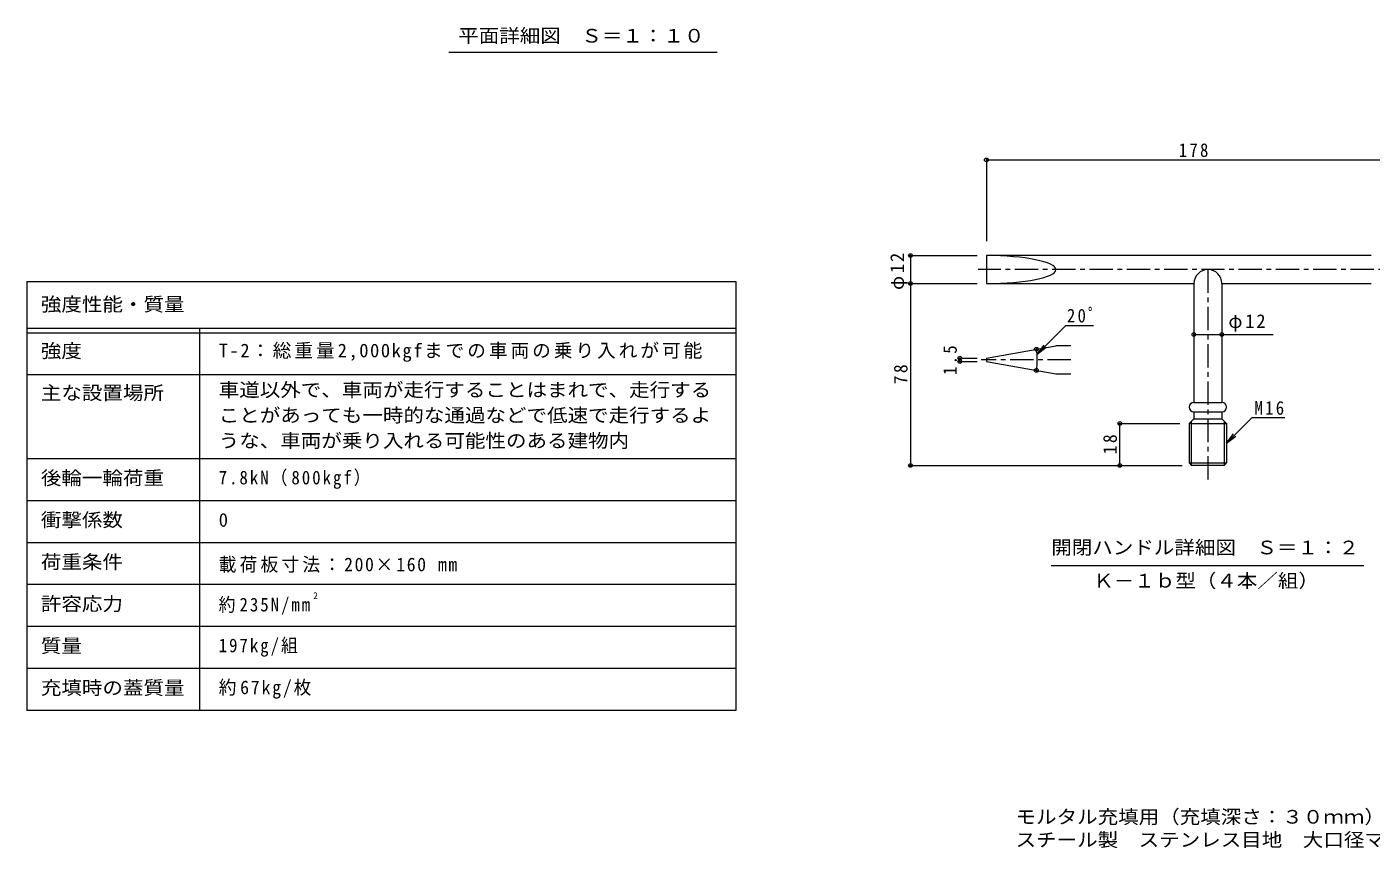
# Model space of a CAD drawing. Units: millimetres at full size. Extents: x -530 to 552, y -392 to 347.
# Drawn here: x -524 to 52, y -392 to -40 of the extents above; entities that cross this region are included whole.
import ezdxf
from ezdxf.enums import TextEntityAlignment as Align

# ---------------------------------------------------------------- set-up
doc = ezdxf.new("R2010")
doc.units = ezdxf.units.MM
doc.header["$LTSCALE"] = 2
doc.header["$PDMODE"] = 32
doc.header["$PDSIZE"] = 1.6
doc.linetypes.add('CHAIN1', pattern=[8, 5, -1, 1, -1])
for name, color, linetype, lineweight in [('0-4_その他', 7, 'Continuous', 9), ('D-5', 7, 'Continuous', 9), ('D-F', 7, 'Continuous', 9), ('F-5_F-5ﾚｲﾔ', 7, 'Continuous', 9), ('F-F_F-Fﾚｲﾔ', 2, 'Continuous', 9)]:
    doc.layers.add(name, color=color, linetype=linetype, lineweight=lineweight)
doc.styles.add('ＭＳ ゴシック', font='')
doc.styles.get('ＭＳ ゴシック').set_extended_font_data('MS Gothic')

msp = doc.modelspace()

# ---------------------------------------------------------------- linework, layer by layer
at = {"layer": '0-4_その他'}
msp.add_line((-228.038, -51.16), (-343.038, -51.16), dxfattribs=at)
at = {"layer": 'D-5', "color": 3}
for p, q in [((-25.53, -138.268), (-112.53, -138.268)), ((-112.53, -138.268), (-112.53, -150.268)), ((52.47, -138.268), (-72.53, -138.268)), ((-112.53, -150.268), (-25.53, -150.268)), ((-72.53, -150.268), (-23.53, -150.268)), ((-11.53, -150.268), (52.469, -150.268)), ((-11.53, -150.268), (-11.53, -201.268)), ((-76.261, -176.976), (-82.756, -176.976)), ((-112.53, -182.226), (-112.53, -183.726)), ((-82.756, -188.976), (-76.261, -188.976)), ((-23.53, -205.268), (-23.53, -208.268)), ((-25.53, -210.268), (-23.53, -208.268)), ((-25.53, -210.268), (-25.53, -227.213)), ((-24.53, -228.268), (-24.53, -209.268)), ((-23.53, -208.268), (-11.53, -208.268)), ((-9.53, -210.268), (-11.53, -208.268)), ((-10.53, -209.268), (-10.53, -228.268)), ((-25.53, -227.213), (-9.53, -227.213)), ((-25.53, -227.213), (-24.53, -228.268)), ((-10.53, -228.268), (-24.53, -228.268)), ((-10.53, -228.268), (-9.53, -227.213))]:
    msp.add_line(p, q, dxfattribs=at)
at = {"layer": 'D-5', "color": 3, "linetype": 'CHAIN1'}
for p, q in [((69.662, -144.268), (-116.029, -144.268)), ((-17.53, -144.268), (-17.53, -235.482)), ((-76.261, -182.976), (-114.746, -182.976))]:
    msp.add_line(p, q, dxfattribs=at)
at = {"layer": 'D-5'}
for p, q in [((-11.53, -172.097), (10.486, -172.097)), ((1.495, -207.715), (15.438, -207.715)), ((-9.53, -218.741), (-5.563, -215.697)), ((-84.705, -271.172), (49.295, -271.172))]:
    msp.add_line(p, q, dxfattribs=at)
at = {"layer": 'D-5', "color": 3}
for points in [[(-23.53, -150.268), (-23.53, -201.268), (-11.53, -201.268)], [(-23.53, -205.268), (-11.53, -205.268), (-11.53, -208.268)], [(-25.53, -210.268), (-9.53, -210.268), (-9.53, -227.213)]]:
    msp.add_lwpolyline(points, dxfattribs=at)
at = {"layer": 'D-5'}
msp.add_lwpolyline([(1.495, -207.715), (-9.53, -218.741), (-6.486, -214.774)], dxfattribs=at)
at = {"layer": 'D-5', "color": 3}
for centre, radius, start, end in [((-17.53, -150.268), 6, 0, 180), ((-23.53, -203.268), 2, 90, 270), ((-11.53, -203.268), 2, 270, 90)]:
    msp.add_arc(centre, radius, start, end, dxfattribs=at)
msp.add_ellipse((-112.53, -144.268), major_axis=(29.774, 0), ratio=0.201518, start_param=4.712389, end_param=7.8539816, dxfattribs=at)
at = {"layer": 'D-F'}
for p, q in [((-112.53, -96.645), (-112.53, -132.115)), ((-112.53, -97.245), (65.47, -97.245)), ((-145.671, -138.268), (-116.457, -138.268)), ((-145.071, -138.268), (-145.071, -150.268)), ((-145.671, -150.268), (-116.457, -150.268)), ((-145.071, -150.268), (-145.071, -228.268)), ((-78.422, -168.244), (-66.552, -168.244)), ((-23.53, -172.097), (-11.53, -172.097)), ((-90.798, -180.619), (-86.831, -177.576)), ((-124.525, -182.226), (-116.53, -182.226)), ((-124.525, -183.726), (-116.53, -183.726)), ((-123.925, -183.726), (-123.925, -182.226)), ((-55.891, -210.268), (-29.53, -210.268)), ((-55.291, -228.268), (-55.291, -210.268)), ((-145.671, -228.268), (-28.53, -228.268))]:
    msp.add_line(p, q, dxfattribs=at)
at = {"layer": 'D-F', "color": 3}
for p, q in [((-112.53, -182.226), (-82.756, -176.976)), ((-112.53, -183.726), (-82.756, -188.976))]:
    msp.add_line(p, q, dxfattribs=at)
at = {"layer": 'D-F'}
msp.add_lwpolyline([(-78.422, -168.244), (-90.798, -180.619), (-87.754, -176.653)], dxfattribs=at)
msp.add_arc((-116.784, -182.976), 26.093, 350, 10, dxfattribs=at)
for p in [(-112.53, -97.245), (-145.071, -138.268), (-145.071, -150.268), (-23.53, -172.097), (-11.53, -172.097), (-91.088, -178.446), (-123.925, -182.226), (-123.925, -183.726), (-91.088, -187.507), (-55.291, -210.268), (-145.071, -228.268), (-55.291, -228.268)]:
    msp.add_point(p, dxfattribs=at)
at = {"layer": 'F-5_F-5ﾚｲﾔ'}
for p, q in [((-220.021, -149.335), (-220.021, -333.335)), ((-524.021, -189.335), (-220.021, -189.335)), ((-524.021, -225.335), (-220.021, -225.335))]:
    msp.add_line(p, q, dxfattribs=at)
at = {"layer": 'F-F_F-Fﾚｲﾔ', "color": 7}
for p, q in [((-524.021, -149.335), (-220.021, -149.335)), ((-524.021, -149.335), (-524.021, -333.335)), ((-524.021, -169.335), (-220.021, -169.335)), ((-524.021, -171.335), (-220.021, -171.335)), ((-450.021, -169.335), (-450.021, -333.335)), ((-524.021, -189.335), (-220.021, -189.335)), ((-524.021, -225.335), (-220.021, -225.335)), ((-524.021, -243.335), (-220.021, -243.335)), ((-524.021, -261.335), (-220.021, -261.335)), ((-220.021, -279.335), (-524.021, -279.335)), ((-220.021, -297.335), (-524.021, -297.335)), ((-220.021, -315.335), (-524.021, -315.335)), ((-220.021, -333.335), (-524.021, -333.335))]:
    msp.add_line(p, q, dxfattribs=at)

# ---------------------------------------------------------------- texts
at = {"layer": '0-4_その他', "color": 2, "style": 'ＭＳ ゴシック', "width": 1.1}
msp.add_text('平面詳細図\u3000Ｓ＝１：１０', height=5.865, dxfattribs=at).set_placement((-339.038, -48.66), align=Align.BOTTOM_LEFT)
at = {"layer": 'D-5', "color": 2, "style": 'ＭＳ ゴシック', "width": 1.1}
for s, p in [('開閉ハンドル詳細図\u3000Ｓ＝１：２', (-84.705, -268.172)), ('Ｋ－１ｂ型（４本／組）', (-66.705, -282.416))]:
    msp.add_text(s, height=5.865, dxfattribs=at).set_placement(p, align=Align.BOTTOM_LEFT)
at = {"layer": 'D-5', "color": 2, "insert": (2.438, -206.622), "char_height": 5.865, "attachment_point": 7, "style": 'ＭＳ ゴシック'}
msp.add_mtext('\\T1.27;\\W0.9;M16', dxfattribs=at)
at = {"layer": 'D-F', "color": 2, "char_height": 5.865, "attachment_point": 7, "style": 'ＭＳ ゴシック'}
for s, insert in [('\\T1.27;\\W0.9;178', (-30.03, -96.045)), ('\\T1.27;\\W0.9;20ﾟ', (-78.001, -167.04)), ('\\T1.19;φ12', (-8.743, -170.897))]:
    msp.add_mtext(s, dxfattribs=dict(at, insert=insert))
at = {"layer": 'D-F', "color": 2, "char_height": 5.865, "attachment_point": 7, "rotation": 90, "style": 'ＭＳ ゴシック'}
for s, insert in [('\\T1.19;φ12', (-146.271, -153.018)), ('\\T1.27;\\W0.9;1.5', (-125.125, -189.476)), ('\\T1.27;\\W0.95;78', (-146.271, -193.518)), ('\\T1.27;\\W0.95;18', (-56.491, -223.518))]:
    msp.add_mtext(s, dxfattribs=dict(at, insert=insert))
at = {"layer": 'F-5_F-5ﾚｲﾔ', "color": 6, "style": 'ＭＳ ゴシック'}
msp.add_text('2', height=2.933, dxfattribs=at).set_placement((-401.21, -286.491), align=Align.BOTTOM_LEFT)
at = {"layer": 'F-5_F-5ﾚｲﾔ', "color": 2, "style": 'ＭＳ ゴシック', "width": 1.1}
for s, p in [('モルタル充填用（充填深さ：３０ｍｍ）\u3000屋内用\u3000二重蓋\u3000密閉形（防水・防臭形）', (-100.021, -383.701)), ('スチール製\u3000ステンレス目地\u3000大口径マシンハッチ\u3000Ｗ－２Ｅ－８００×１６００', (-100.021, -393.542))]:
    msp.add_text(s, height=5.865, dxfattribs=at).set_placement(p, align=Align.BOTTOM_LEFT)
at = {"layer": 'F-F_F-Fﾚｲﾔ', "style": 'ＭＳ ゴシック', "width": 1.1}
for s, p in [('強度性能・質量', (-518.021, -163.849)), ('強度', (-518.021, -183.835)), ('主な設置場所', (-518.021, -201.835)), ('車道以外で、車両が走行することはまれで、走行する', (-441.754, -200.549)), ('ことがあっても一時的な通過などで低速で走行するよ', (-441.754, -211.446)), ('うな、車両が乗り入れる可能性のある建物内', (-441.754, -222.343)), ('後輪一輪荷重', (-518.021, -238.335)), ('衝撃係数', (-518.021, -256.335)), ('荷重条件', (-518.021, -274.335)), ('許容応力', (-518.021, -292.335)), ('質量', (-518.021, -310.335)), ('充填時の蓋質量', (-518.021, -328.335))]:
    msp.add_text(s, height=5.865, dxfattribs=at).set_placement(p, align=Align.BOTTOM_LEFT)
at = {"layer": 'F-F_F-Fﾚｲﾔ', "style": 'ＭＳ ゴシック'}
msp.add_text('0', height=5.865, dxfattribs=at).set_placement((-441.754, -256.335), align=Align.BOTTOM_LEFT)
at = {"layer": 'F-F_F-Fﾚｲﾔ', "char_height": 5.865, "attachment_point": 7, "style": 'ＭＳ ゴシック'}
for s, insert in [('\\T1.16;T-2：総重量2,000kgfまでの車両の乗り入れが可能', (-441.754, -183.835)), ('\\T1.24;\\W0.9;7.8kN（800kgf）', (-441.754, -238.335)), ('\\T1.18;\\W0.95;載荷板寸法：200×160\\~mm', (-441.754, -274.335)), ('\\T1.24;\\W0.9;約235N/mm', (-441.754, -292.335)), ('\\T1.24;\\W0.9;197kg/組', (-441.754, -310.335)), ('\\T1.21;\\W0.95;約67kg/枚', (-441.754, -328.335))]:
    msp.add_mtext(s, dxfattribs=dict(at, insert=insert))

doc.saveas('drawing.dxf')
